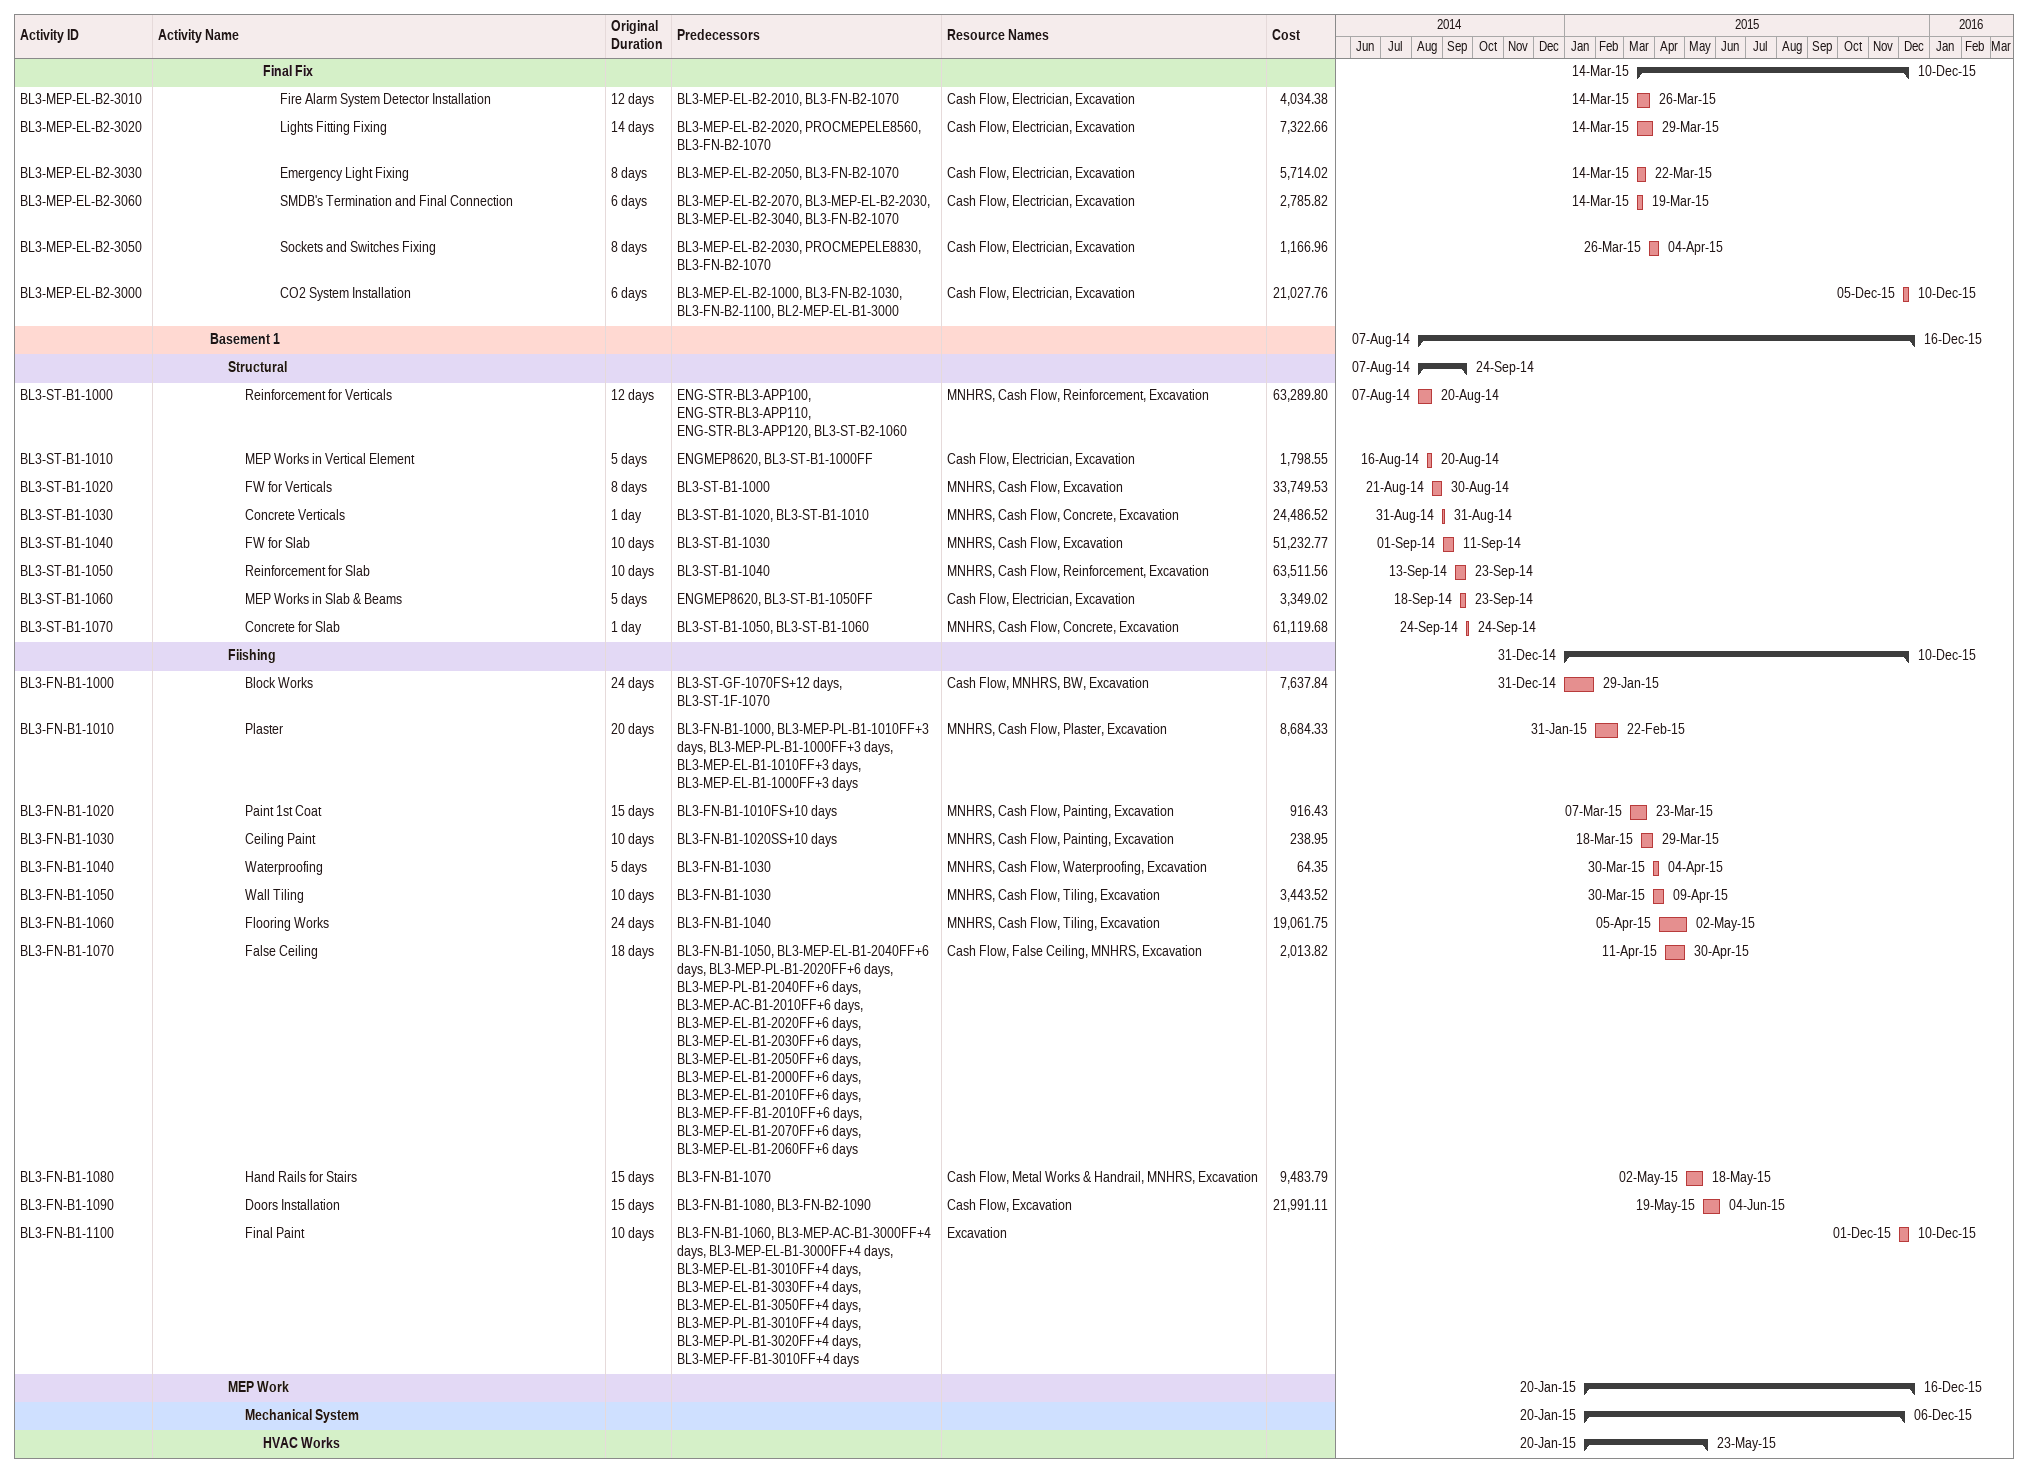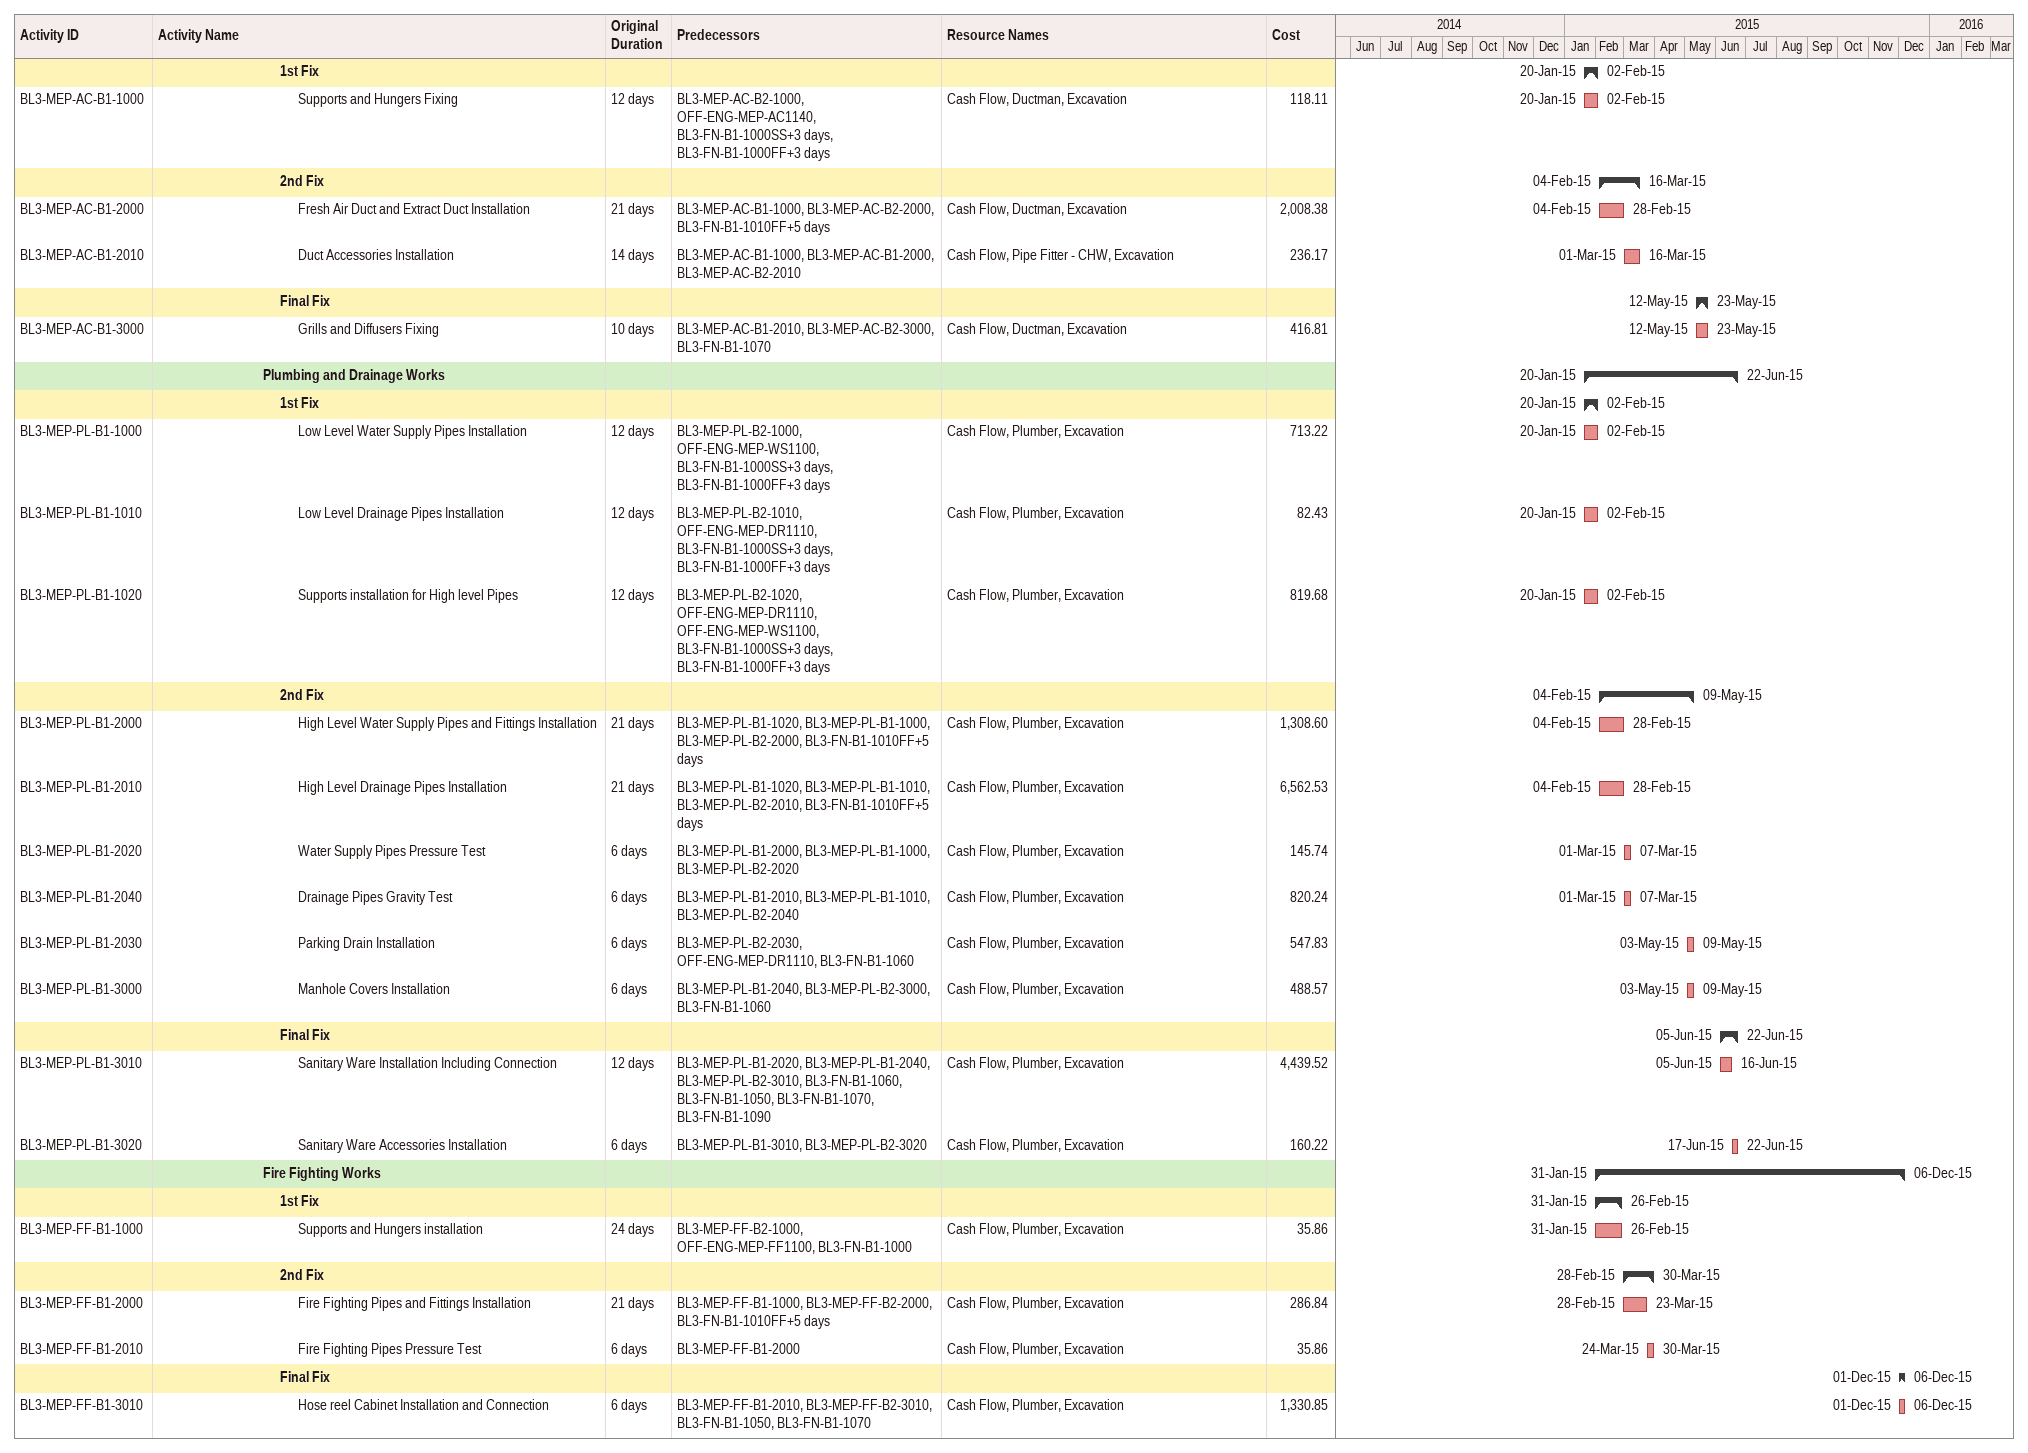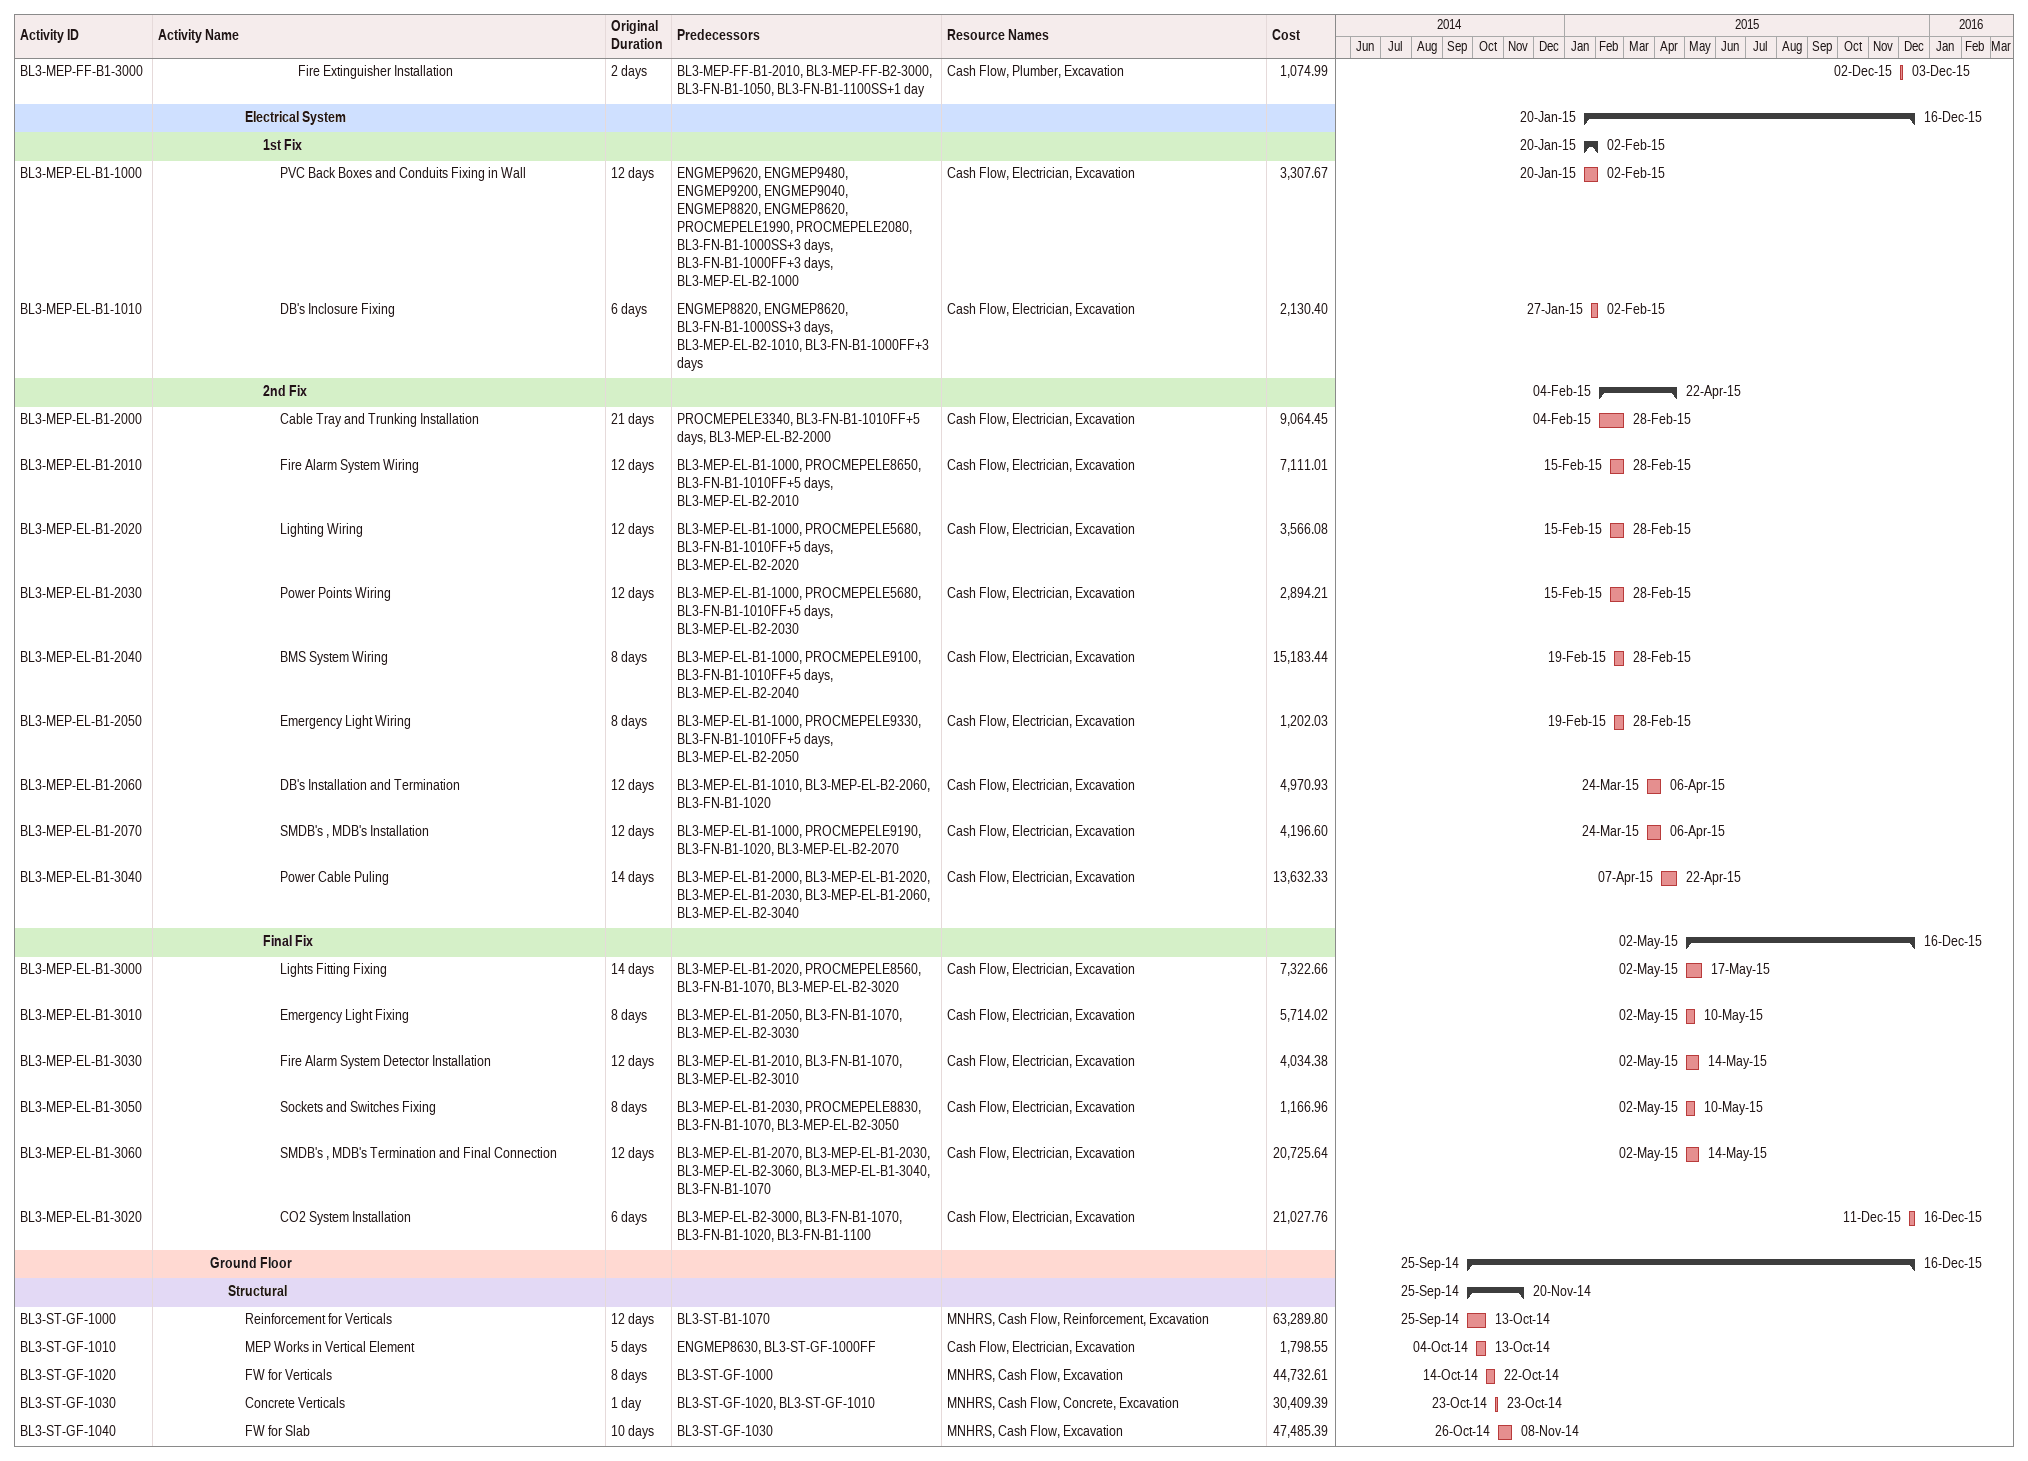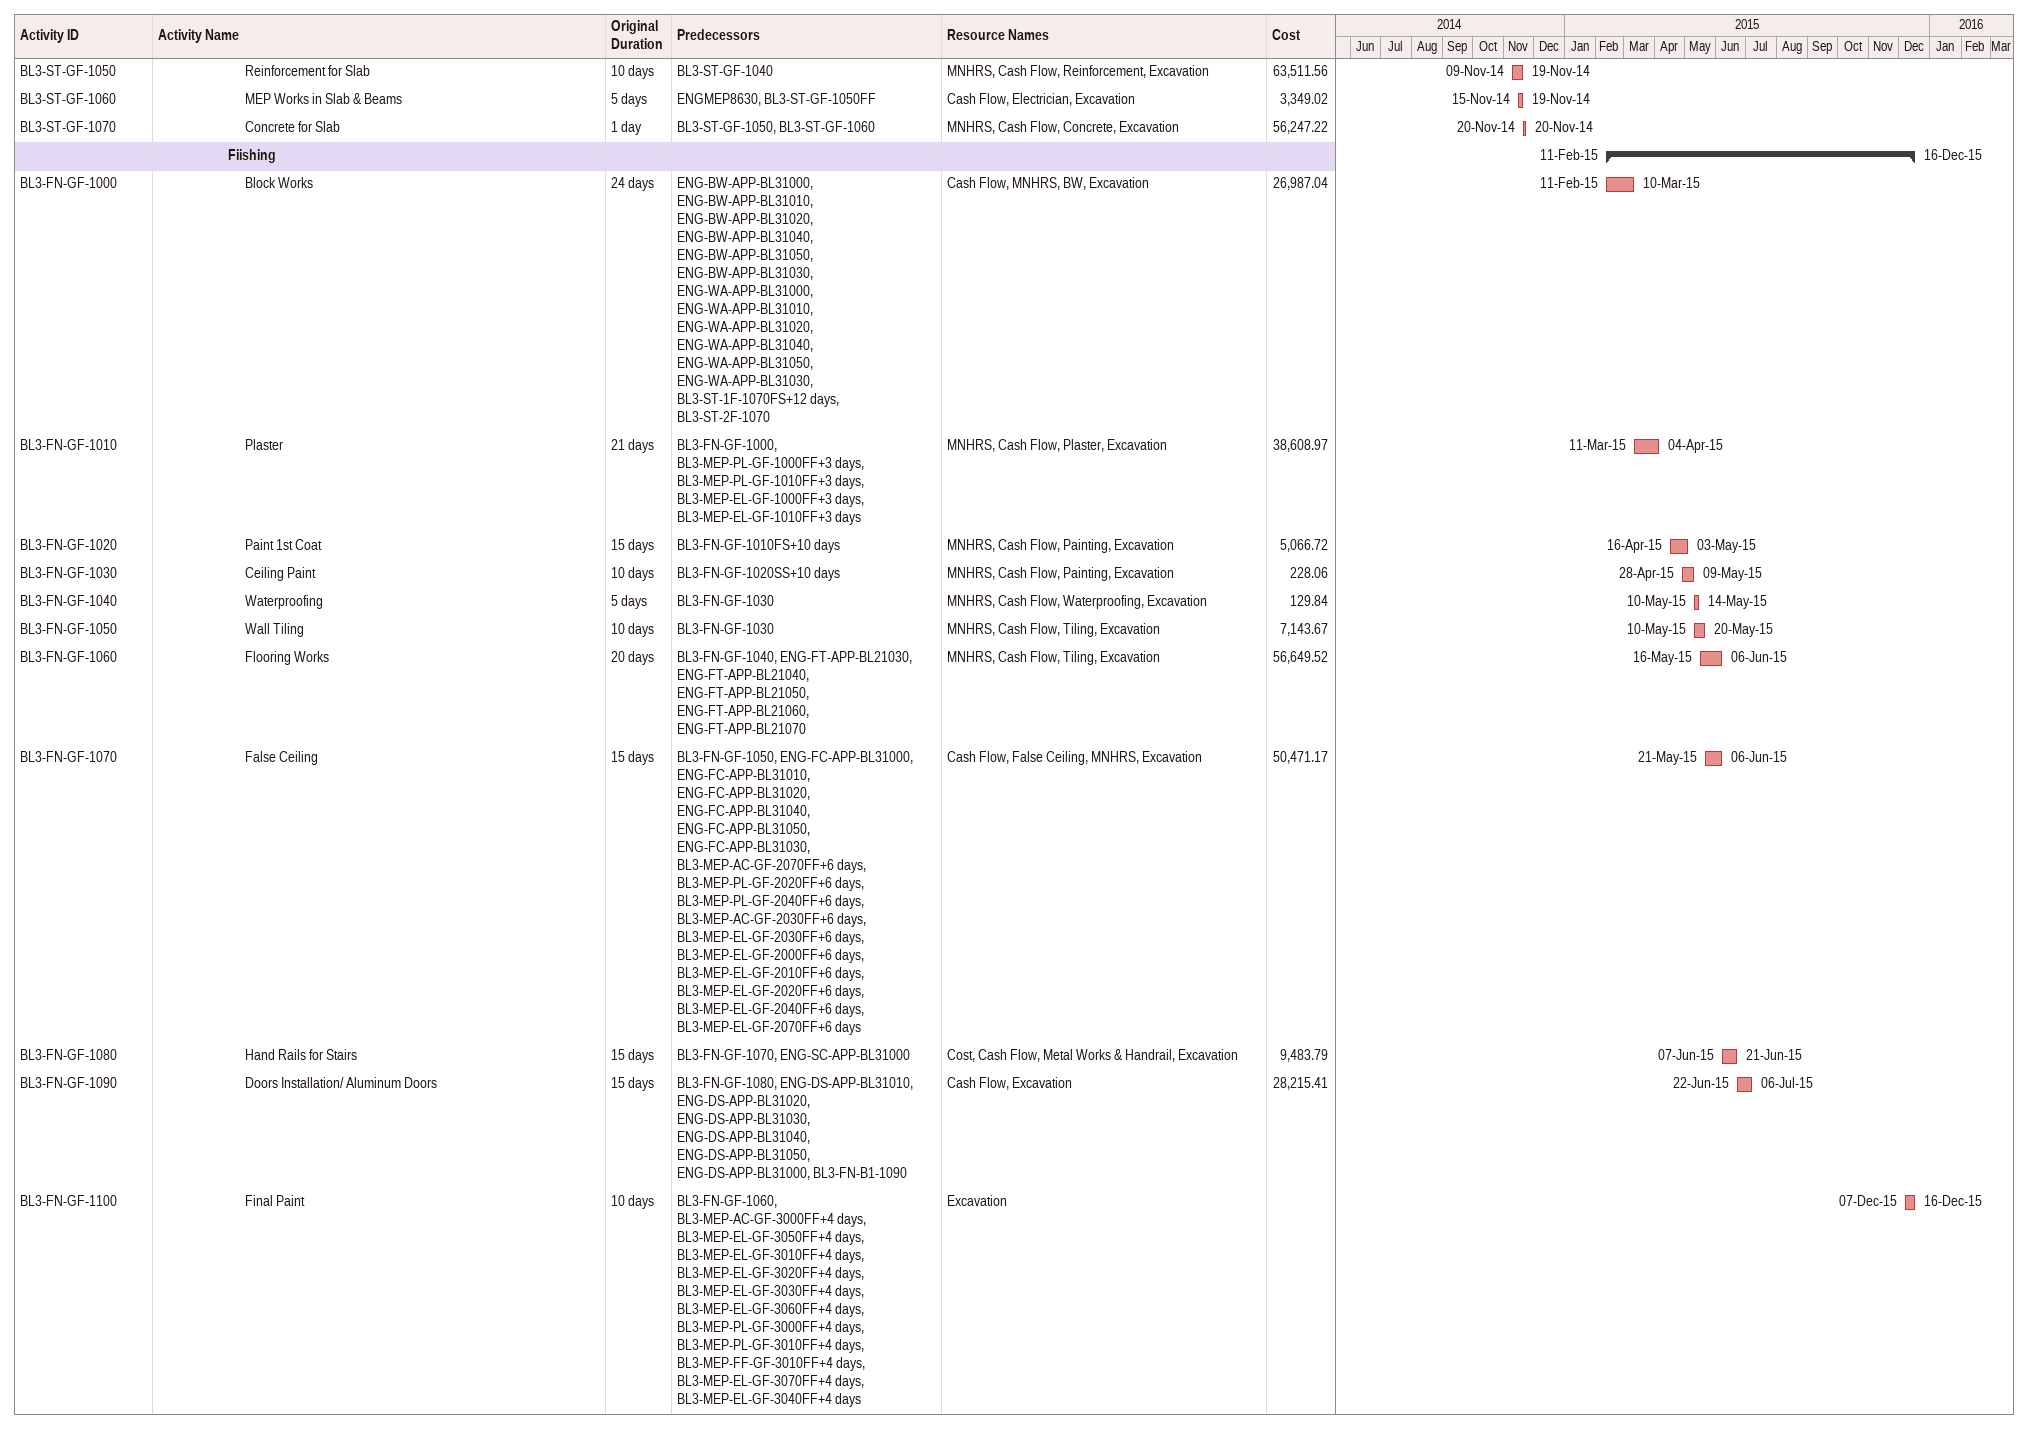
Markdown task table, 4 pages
| ID | Level | Task | Original duration | Start | Finish | Predecessors | Resources | Cost |
|---|---|---|---|---|---|---|---|---|
|  | 7 | **Final Fix** |  | 2015-03-14 | 2015-12-10 |  |  |  |
| BL3-MEP-EL-B2-3010 | 8 | Fire Alarm System Detector Installation | 12d | 2015-03-14 | 2015-03-26 | BL3-MEP-EL-B2-2010, BL3-FN-B2-1070 | Cash Flow, Electrician, Excavation | 4034.38 |
| BL3-MEP-EL-B2-3020 | 8 | Lights Fitting Fixing | 14d | 2015-03-14 | 2015-03-29 | BL3-MEP-EL-B2-2020, PROCMEPELE8560, BL3-FN-B2-1070 | Cash Flow, Electrician, Excavation | 7322.66 |
| BL3-MEP-EL-B2-3030 | 8 | Emergency Light Fixing | 8d | 2015-03-14 | 2015-03-22 | BL3-MEP-EL-B2-2050, BL3-FN-B2-1070 | Cash Flow, Electrician, Excavation | 5714.02 |
| BL3-MEP-EL-B2-3060 | 8 | SMDB's Termination and Final Connection | 6d | 2015-03-14 | 2015-03-19 | BL3-MEP-EL-B2-2070, BL3-MEP-EL-B2-2030, BL3-MEP-EL-B2-3040, BL3-FN-B2-1070 | Cash Flow, Electrician, Excavation | 2785.82 |
| BL3-MEP-EL-B2-3050 | 8 | Sockets and Switches Fixing | 8d | 2015-03-26 | 2015-04-04 | BL3-MEP-EL-B2-2030, PROCMEPELE8830, BL3-FN-B2-1070 | Cash Flow, Electrician, Excavation | 1166.96 |
| BL3-MEP-EL-B2-3000 | 8 | CO2 System Installation | 6d | 2015-12-05 | 2015-12-10 | BL3-MEP-EL-B2-1000, BL3-FN-B2-1030, BL3-FN-B2-1100, BL2-MEP-EL-B1-3000 | Cash Flow, Electrician, Excavation | 21027.76 |
|  | 4 | **Basement 1** |  | 2014-08-07 | 2015-12-16 |  |  |  |
|  | 5 | **Structural** |  | 2014-08-07 | 2014-09-24 |  |  |  |
| BL3-ST-B1-1000 | 6 | Reinforcement for Verticals | 12d | 2014-08-07 | 2014-08-20 | ENG-STR-BL3-APP100, ENG-STR-BL3-APP110, ENG-STR-BL3-APP120, BL3-ST-B2-1060 | MNHRS, Cash Flow, Reinforcement, Excavation | 63289.80 |
| BL3-ST-B1-1010 | 6 | MEP Works in Vertical Element | 5d | 2014-08-16 | 2014-08-20 | ENGMEP8620, BL3-ST-B1-1000FF | Cash Flow, Electrician, Excavation | 1798.55 |
| BL3-ST-B1-1020 | 6 | FW for Verticals | 8d | 2014-08-21 | 2014-08-30 | BL3-ST-B1-1000 | MNHRS, Cash Flow, Excavation | 33749.53 |
| BL3-ST-B1-1030 | 6 | Concrete Verticals | 1d | 2014-08-31 | 2014-08-31 | BL3-ST-B1-1020, BL3-ST-B1-1010 | MNHRS, Cash Flow, Concrete, Excavation | 24486.52 |
| BL3-ST-B1-1040 | 6 | FW for Slab | 10d | 2014-09-01 | 2014-09-11 | BL3-ST-B1-1030 | MNHRS, Cash Flow, Excavation | 51232.77 |
| BL3-ST-B1-1050 | 6 | Reinforcement for Slab | 10d | 2014-09-13 | 2014-09-23 | BL3-ST-B1-1040 | MNHRS, Cash Flow, Reinforcement, Excavation | 63511.56 |
| BL3-ST-B1-1060 | 6 | MEP Works in Slab & Beams | 5d | 2014-09-18 | 2014-09-23 | ENGMEP8620, BL3-ST-B1-1050FF | Cash Flow, Electrician, Excavation | 3349.02 |
| BL3-ST-B1-1070 | 6 | Concrete for Slab | 1d | 2014-09-24 | 2014-09-24 | BL3-ST-B1-1050, BL3-ST-B1-1060 | MNHRS, Cash Flow, Concrete, Excavation | 61119.68 |
|  | 5 | **Fiishing** |  | 2014-12-31 | 2015-12-10 |  |  |  |
| BL3-FN-B1-1000 | 6 | Block Works | 24d | 2014-12-31 | 2015-01-29 | BL3-ST-GF-1070FS+12d, BL3-ST-1F-1070 | Cash Flow, MNHRS, BW, Excavation | 7637.84 |
| BL3-FN-B1-1010 | 6 | Plaster | 20d | 2015-01-31 | 2015-02-22 | BL3-FN-B1-1000, BL3-MEP-PL-B1-1010FF+3d, BL3-MEP-PL-B1-1000FF+3d, BL3-MEP-EL-B1-1010FF+3d, BL3-MEP-EL-B1-1000FF+3d | MNHRS, Cash Flow, Plaster, Excavation | 8684.33 |
| BL3-FN-B1-1020 | 6 | Paint 1st Coat | 15d | 2015-03-07 | 2015-03-23 | BL3-FN-B1-1010FS+10d | MNHRS, Cash Flow, Painting, Excavation | 916.43 |
| BL3-FN-B1-1030 | 6 | Ceiling Paint | 10d | 2015-03-18 | 2015-03-29 | BL3-FN-B1-1020SS+10d | MNHRS, Cash Flow, Painting, Excavation | 238.95 |
| BL3-FN-B1-1040 | 6 | Waterproofing | 5d | 2015-03-30 | 2015-04-04 | BL3-FN-B1-1030 | MNHRS, Cash Flow, Waterproofing, Excavation | 64.35 |
| BL3-FN-B1-1050 | 6 | Wall Tiling | 10d | 2015-03-30 | 2015-04-09 | BL3-FN-B1-1030 | MNHRS, Cash Flow, Tiling, Excavation | 3443.52 |
| BL3-FN-B1-1060 | 6 | Flooring Works | 24d | 2015-04-05 | 2015-05-02 | BL3-FN-B1-1040 | MNHRS, Cash Flow, Tiling, Excavation | 19061.75 |
| BL3-FN-B1-1070 | 6 | False Ceiling | 18d | 2015-04-11 | 2015-04-30 | BL3-FN-B1-1050, BL3-MEP-EL-B1-2040FF+6d, BL3-MEP-PL-B1-2020FF+6d, BL3-MEP-PL-B1-2040FF+6d, BL3-MEP-AC-B1-2010FF+6d, BL3-MEP-EL-B1-2020FF+6d, BL3-MEP-EL-B1-2030FF+6d, BL3-MEP-EL-B1-2050FF+6d, BL3-MEP-EL-B1-2000FF+6d, BL3-MEP-EL-B1-2010FF+6d, BL3-MEP-FF-B1-2010FF+6d, BL3-MEP-EL-B1-2070FF+6d, BL3-MEP-EL-B1-2060FF+6d | Cash Flow, False Ceiling, MNHRS, Excavation | 2013.82 |
| BL3-FN-B1-1080 | 6 | Hand Rails for Stairs | 15d | 2015-05-02 | 2015-05-18 | BL3-FN-B1-1070 | Cash Flow, Metal Works & Handrail, MNHRS, Excavation | 9483.79 |
| BL3-FN-B1-1090 | 6 | Doors Installation | 15d | 2015-05-19 | 2015-06-04 | BL3-FN-B1-1080, BL3-FN-B2-1090 | Cash Flow, Excavation | 21991.11 |
| BL3-FN-B1-1100 | 6 | Final Paint | 10d | 2015-12-01 | 2015-12-10 | BL3-FN-B1-1060, BL3-MEP-AC-B1-3000FF+4d, BL3-MEP-EL-B1-3000FF+4d, BL3-MEP-EL-B1-3010FF+4d, BL3-MEP-EL-B1-3030FF+4d, BL3-MEP-EL-B1-3050FF+4d, BL3-MEP-PL-B1-3010FF+4d, BL3-MEP-PL-B1-3020FF+4d, BL3-MEP-FF-B1-3010FF+4d | Excavation |  |
|  | 5 | **MEP Work** |  | 2015-01-20 | 2015-12-16 |  |  |  |
|  | 6 | **Mechanical System** |  | 2015-01-20 | 2015-12-06 |  |  |  |
|  | 7 | **HVAC Works** |  | 2015-01-20 | 2015-05-23 |  |  |  |
|  | 8 | **1st Fix** |  | 2015-01-20 | 2015-02-02 |  |  |  |
| BL3-MEP-AC-B1-1000 | 9 | Supports and Hungers Fixing | 12d | 2015-01-20 | 2015-02-02 | BL3-MEP-AC-B2-1000, OFF-ENG-MEP-AC1140, BL3-FN-B1-1000SS+3d, BL3-FN-B1-1000FF+3d | Cash Flow, Ductman, Excavation | 118.11 |
|  | 8 | **2nd Fix** |  | 2015-02-04 | 2015-03-16 |  |  |  |
| BL3-MEP-AC-B1-2000 | 9 | Fresh Air Duct and Extract Duct Installation | 21d | 2015-02-04 | 2015-02-28 | BL3-MEP-AC-B1-1000, BL3-MEP-AC-B2-2000, BL3-FN-B1-1010FF+5d | Cash Flow, Ductman, Excavation | 2008.38 |
| BL3-MEP-AC-B1-2010 | 9 | Duct Accessories Installation | 14d | 2015-03-01 | 2015-03-16 | BL3-MEP-AC-B1-1000, BL3-MEP-AC-B1-2000, BL3-MEP-AC-B2-2010 | Cash Flow, Pipe Fitter - CHW, Excavation | 236.17 |
|  | 8 | **Final Fix** |  | 2015-05-12 | 2015-05-23 |  |  |  |
| BL3-MEP-AC-B1-3000 | 9 | Grills and Diffusers Fixing | 10d | 2015-05-12 | 2015-05-23 | BL3-MEP-AC-B1-2010, BL3-MEP-AC-B2-3000, BL3-FN-B1-1070 | Cash Flow, Ductman, Excavation | 416.81 |
|  | 7 | **Plumbing and Drainage Works** |  | 2015-01-20 | 2015-06-22 |  |  |  |
|  | 8 | **1st Fix** |  | 2015-01-20 | 2015-02-02 |  |  |  |
| BL3-MEP-PL-B1-1000 | 9 | Low Level Water Supply Pipes Installation | 12d | 2015-01-20 | 2015-02-02 | BL3-MEP-PL-B2-1000, OFF-ENG-MEP-WS1100, BL3-FN-B1-1000SS+3d, BL3-FN-B1-1000FF+3d | Cash Flow, Plumber, Excavation | 713.22 |
| BL3-MEP-PL-B1-1010 | 9 | Low Level Drainage Pipes Installation | 12d | 2015-01-20 | 2015-02-02 | BL3-MEP-PL-B2-1010, OFF-ENG-MEP-DR1110, BL3-FN-B1-1000SS+3d, BL3-FN-B1-1000FF+3d | Cash Flow, Plumber, Excavation | 82.43 |
| BL3-MEP-PL-B1-1020 | 9 | Supports installation for High level Pipes | 12d | 2015-01-20 | 2015-02-02 | BL3-MEP-PL-B2-1020, OFF-ENG-MEP-DR1110, OFF-ENG-MEP-WS1100, BL3-FN-B1-1000SS+3d, BL3-FN-B1-1000FF+3d | Cash Flow, Plumber, Excavation | 819.68 |
|  | 8 | **2nd Fix** |  | 2015-02-04 | 2015-05-09 |  |  |  |
| BL3-MEP-PL-B1-2000 | 9 | High Level Water Supply Pipes and Fittings Installation | 21d | 2015-02-04 | 2015-02-28 | BL3-MEP-PL-B1-1020, BL3-MEP-PL-B1-1000, BL3-MEP-PL-B2-2000, BL3-FN-B1-1010FF+5d | Cash Flow, Plumber, Excavation | 1308.60 |
| BL3-MEP-PL-B1-2010 | 9 | High Level Drainage Pipes Installation | 21d | 2015-02-04 | 2015-02-28 | BL3-MEP-PL-B1-1020, BL3-MEP-PL-B1-1010, BL3-MEP-PL-B2-2010, BL3-FN-B1-1010FF+5d | Cash Flow, Plumber, Excavation | 6562.53 |
| BL3-MEP-PL-B1-2020 | 9 | Water Supply Pipes Pressure Test | 6d | 2015-03-01 | 2015-03-07 | BL3-MEP-PL-B1-2000, BL3-MEP-PL-B1-1000, BL3-MEP-PL-B2-2020 | Cash Flow, Plumber, Excavation | 145.74 |
| BL3-MEP-PL-B1-2040 | 9 | Drainage Pipes Gravity Test | 6d | 2015-03-01 | 2015-03-07 | BL3-MEP-PL-B1-2010, BL3-MEP-PL-B1-1010, BL3-MEP-PL-B2-2040 | Cash Flow, Plumber, Excavation | 820.24 |
| BL3-MEP-PL-B1-2030 | 9 | Parking Drain Installation | 6d | 2015-05-03 | 2015-05-09 | BL3-MEP-PL-B2-2030, OFF-ENG-MEP-DR1110, BL3-FN-B1-1060 | Cash Flow, Plumber, Excavation | 547.83 |
| BL3-MEP-PL-B1-3000 | 9 | Manhole Covers Installation | 6d | 2015-05-03 | 2015-05-09 | BL3-MEP-PL-B1-2040, BL3-MEP-PL-B2-3000, BL3-FN-B1-1060 | Cash Flow, Plumber, Excavation | 488.57 |
|  | 8 | **Final Fix** |  | 2015-06-05 | 2015-06-22 |  |  |  |
| BL3-MEP-PL-B1-3010 | 9 | Sanitary Ware Installation Including Connection | 12d | 2015-06-05 | 2015-06-16 | BL3-MEP-PL-B1-2020, BL3-MEP-PL-B1-2040, BL3-MEP-PL-B2-3010, BL3-FN-B1-1060, BL3-FN-B1-1050, BL3-FN-B1-1070, BL3-FN-B1-1090 | Cash Flow, Plumber, Excavation | 4439.52 |
| BL3-MEP-PL-B1-3020 | 9 | Sanitary Ware Accessories Installation | 6d | 2015-06-17 | 2015-06-22 | BL3-MEP-PL-B1-3010, BL3-MEP-PL-B2-3020 | Cash Flow, Plumber, Excavation | 160.22 |
|  | 7 | **Fire Fighting Works** |  | 2015-01-31 | 2015-12-06 |  |  |  |
|  | 8 | **1st Fix** |  | 2015-01-31 | 2015-02-26 |  |  |  |
| BL3-MEP-FF-B1-1000 | 9 | Supports and Hungers installation | 24d | 2015-01-31 | 2015-02-26 | BL3-MEP-FF-B2-1000, OFF-ENG-MEP-FF1100, BL3-FN-B1-1000 | Cash Flow, Plumber, Excavation | 35.86 |
|  | 8 | **2nd Fix** |  | 2015-02-28 | 2015-03-30 |  |  |  |
| BL3-MEP-FF-B1-2000 | 9 | Fire Fighting Pipes and Fittings Installation | 21d | 2015-02-28 | 2015-03-23 | BL3-MEP-FF-B1-1000, BL3-MEP-FF-B2-2000, BL3-FN-B1-1010FF+5d | Cash Flow, Plumber, Excavation | 286.84 |
| BL3-MEP-FF-B1-2010 | 9 | Fire Fighting Pipes Pressure Test | 6d | 2015-03-24 | 2015-03-30 | BL3-MEP-FF-B1-2000 | Cash Flow, Plumber, Excavation | 35.86 |
|  | 8 | **Final Fix** |  | 2015-12-01 | 2015-12-06 |  |  |  |
| BL3-MEP-FF-B1-3010 | 9 | Hose reel Cabinet Installation and Connection | 6d | 2015-12-01 | 2015-12-06 | BL3-MEP-FF-B1-2010, BL3-MEP-FF-B2-3010, BL3-FN-B1-1050, BL3-FN-B1-1070 | Cash Flow, Plumber, Excavation | 1330.85 |
| BL3-MEP-FF-B1-3000 | 9 | Fire Extinguisher Installation | 2d | 2015-12-02 | 2015-12-03 | BL3-MEP-FF-B1-2010, BL3-MEP-FF-B2-3000, BL3-FN-B1-1050, BL3-FN-B1-1100SS+1d | Cash Flow, Plumber, Excavation | 1074.99 |
|  | 6 | **Electrical System** |  | 2015-01-20 | 2015-12-16 |  |  |  |
|  | 7 | **1st Fix** |  | 2015-01-20 | 2015-02-02 |  |  |  |
| BL3-MEP-EL-B1-1000 | 8 | PVC Back Boxes and Conduits Fixing in Wall | 12d | 2015-01-20 | 2015-02-02 | ENGMEP9620, ENGMEP9480, ENGMEP9200, ENGMEP9040, ENGMEP8820, ENGMEP8620, PROCMEPELE1990, PROCMEPELE2080, BL3-FN-B1-1000SS+3d, BL3-FN-B1-1000FF+3d, BL3-MEP-EL-B2-1000 | Cash Flow, Electrician, Excavation | 3307.67 |
| BL3-MEP-EL-B1-1010 | 8 | DB's Inclosure Fixing | 6d | 2015-01-27 | 2015-02-02 | ENGMEP8820, ENGMEP8620, BL3-FN-B1-1000SS+3d, BL3-MEP-EL-B2-1010, BL3-FN-B1-1000FF+3d | Cash Flow, Electrician, Excavation | 2130.40 |
|  | 7 | **2nd Fix** |  | 2015-02-04 | 2015-04-22 |  |  |  |
| BL3-MEP-EL-B1-2000 | 8 | Cable Tray and Trunking Installation | 21d | 2015-02-04 | 2015-02-28 | PROCMEPELE3340, BL3-FN-B1-1010FF+5d, BL3-MEP-EL-B2-2000 | Cash Flow, Electrician, Excavation | 9064.45 |
| BL3-MEP-EL-B1-2010 | 8 | Fire Alarm System Wiring | 12d | 2015-02-15 | 2015-02-28 | BL3-MEP-EL-B1-1000, PROCMEPELE8650, BL3-FN-B1-1010FF+5d, BL3-MEP-EL-B2-2010 | Cash Flow, Electrician, Excavation | 7111.01 |
| BL3-MEP-EL-B1-2020 | 8 | Lighting Wiring | 12d | 2015-02-15 | 2015-02-28 | BL3-MEP-EL-B1-1000, PROCMEPELE5680, BL3-FN-B1-1010FF+5d, BL3-MEP-EL-B2-2020 | Cash Flow, Electrician, Excavation | 3566.08 |
| BL3-MEP-EL-B1-2030 | 8 | Power Points Wiring | 12d | 2015-02-15 | 2015-02-28 | BL3-MEP-EL-B1-1000, PROCMEPELE5680, BL3-FN-B1-1010FF+5d, BL3-MEP-EL-B2-2030 | Cash Flow, Electrician, Excavation | 2894.21 |
| BL3-MEP-EL-B1-2040 | 8 | BMS System Wiring | 8d | 2015-02-19 | 2015-02-28 | BL3-MEP-EL-B1-1000, PROCMEPELE9100, BL3-FN-B1-1010FF+5d, BL3-MEP-EL-B2-2040 | Cash Flow, Electrician, Excavation | 15183.44 |
| BL3-MEP-EL-B1-2050 | 8 | Emergency Light Wiring | 8d | 2015-02-19 | 2015-02-28 | BL3-MEP-EL-B1-1000, PROCMEPELE9330, BL3-FN-B1-1010FF+5d, BL3-MEP-EL-B2-2050 | Cash Flow, Electrician, Excavation | 1202.03 |
| BL3-MEP-EL-B1-2060 | 8 | DB's Installation and Termination | 12d | 2015-03-24 | 2015-04-06 | BL3-MEP-EL-B1-1010, BL3-MEP-EL-B2-2060, BL3-FN-B1-1020 | Cash Flow, Electrician, Excavation | 4970.93 |
| BL3-MEP-EL-B1-2070 | 8 | SMDB's , MDB's Installation | 12d | 2015-03-24 | 2015-04-06 | BL3-MEP-EL-B1-1000, PROCMEPELE9190, BL3-FN-B1-1020, BL3-MEP-EL-B2-2070 | Cash Flow, Electrician, Excavation | 4196.60 |
| BL3-MEP-EL-B1-3040 | 8 | Power Cable Puling | 14d | 2015-04-07 | 2015-04-22 | BL3-MEP-EL-B1-2000, BL3-MEP-EL-B1-2020, BL3-MEP-EL-B1-2030, BL3-MEP-EL-B1-2060, BL3-MEP-EL-B2-3040 | Cash Flow, Electrician, Excavation | 13632.33 |
|  | 7 | **Final Fix** |  | 2015-05-02 | 2015-12-16 |  |  |  |
| BL3-MEP-EL-B1-3000 | 8 | Lights Fitting Fixing | 14d | 2015-05-02 | 2015-05-17 | BL3-MEP-EL-B1-2020, PROCMEPELE8560, BL3-FN-B1-1070, BL3-MEP-EL-B2-3020 | Cash Flow, Electrician, Excavation | 7322.66 |
| BL3-MEP-EL-B1-3010 | 8 | Emergency Light Fixing | 8d | 2015-05-02 | 2015-05-10 | BL3-MEP-EL-B1-2050, BL3-FN-B1-1070, BL3-MEP-EL-B2-3030 | Cash Flow, Electrician, Excavation | 5714.02 |
| BL3-MEP-EL-B1-3030 | 8 | Fire Alarm System Detector Installation | 12d | 2015-05-02 | 2015-05-14 | BL3-MEP-EL-B1-2010, BL3-FN-B1-1070, BL3-MEP-EL-B2-3010 | Cash Flow, Electrician, Excavation | 4034.38 |
| BL3-MEP-EL-B1-3050 | 8 | Sockets and Switches Fixing | 8d | 2015-05-02 | 2015-05-10 | BL3-MEP-EL-B1-2030, PROCMEPELE8830, BL3-FN-B1-1070, BL3-MEP-EL-B2-3050 | Cash Flow, Electrician, Excavation | 1166.96 |
| BL3-MEP-EL-B1-3060 | 8 | SMDB's , MDB's Termination and Final Connection | 12d | 2015-05-02 | 2015-05-14 | BL3-MEP-EL-B1-2070, BL3-MEP-EL-B1-2030, BL3-MEP-EL-B2-3060, BL3-MEP-EL-B1-3040, BL3-FN-B1-1070 | Cash Flow, Electrician, Excavation | 20725.64 |
| BL3-MEP-EL-B1-3020 | 8 | CO2 System Installation | 6d | 2015-12-11 | 2015-12-16 | BL3-MEP-EL-B2-3000, BL3-FN-B1-1070, BL3-FN-B1-1020, BL3-FN-B1-1100 | Cash Flow, Electrician, Excavation | 21027.76 |
|  | 4 | **Ground Floor** |  | 2014-09-25 | 2015-12-16 |  |  |  |
|  | 5 | **Structural** |  | 2014-09-25 | 2014-11-20 |  |  |  |
| BL3-ST-GF-1000 | 6 | Reinforcement for Verticals | 12d | 2014-09-25 | 2014-10-13 | BL3-ST-B1-1070 | MNHRS, Cash Flow, Reinforcement, Excavation | 63289.80 |
| BL3-ST-GF-1010 | 6 | MEP Works in Vertical Element | 5d | 2014-10-04 | 2014-10-13 | ENGMEP8630, BL3-ST-GF-1000FF | Cash Flow, Electrician, Excavation | 1798.55 |
| BL3-ST-GF-1020 | 6 | FW for Verticals | 8d | 2014-10-14 | 2014-10-22 | BL3-ST-GF-1000 | MNHRS, Cash Flow, Excavation | 44732.61 |
| BL3-ST-GF-1030 | 6 | Concrete Verticals | 1d | 2014-10-23 | 2014-10-23 | BL3-ST-GF-1020, BL3-ST-GF-1010 | MNHRS, Cash Flow, Concrete, Excavation | 30409.39 |
| BL3-ST-GF-1040 | 6 | FW for Slab | 10d | 2014-10-26 | 2014-11-08 | BL3-ST-GF-1030 | MNHRS, Cash Flow, Excavation | 47485.39 |
| BL3-ST-GF-1050 | 6 | Reinforcement for Slab | 10d | 2014-11-09 | 2014-11-19 | BL3-ST-GF-1040 | MNHRS, Cash Flow, Reinforcement, Excavation | 63511.56 |
| BL3-ST-GF-1060 | 6 | MEP Works in Slab & Beams | 5d | 2014-11-15 | 2014-11-19 | ENGMEP8630, BL3-ST-GF-1050FF | Cash Flow, Electrician, Excavation | 3349.02 |
| BL3-ST-GF-1070 | 6 | Concrete for Slab | 1d | 2014-11-20 | 2014-11-20 | BL3-ST-GF-1050, BL3-ST-GF-1060 | MNHRS, Cash Flow, Concrete, Excavation | 56247.22 |
|  | 5 | **Fiishing** |  | 2015-02-11 | 2015-12-16 |  |  |  |
| BL3-FN-GF-1000 | 6 | Block Works | 24d | 2015-02-11 | 2015-03-10 | ENG-BW-APP-BL31000, ENG-BW-APP-BL31010, ENG-BW-APP-BL31020, ENG-BW-APP-BL31040, ENG-BW-APP-BL31050, ENG-BW-APP-BL31030, ENG-WA-APP-BL31000, ENG-WA-APP-BL31010, ENG-WA-APP-BL31020, ENG-WA-APP-BL31040, ENG-WA-APP-BL31050, ENG-WA-APP-BL31030, BL3-ST-1F-1070FS+12d, BL3-ST-2F-1070 | Cash Flow, MNHRS, BW, Excavation | 26987.04 |
| BL3-FN-GF-1010 | 6 | Plaster | 21d | 2015-03-11 | 2015-04-04 | BL3-FN-GF-1000, BL3-MEP-PL-GF-1000FF+3d, BL3-MEP-PL-GF-1010FF+3d, BL3-MEP-EL-GF-1000FF+3d, BL3-MEP-EL-GF-1010FF+3d | MNHRS, Cash Flow, Plaster, Excavation | 38608.97 |
| BL3-FN-GF-1020 | 6 | Paint 1st Coat | 15d | 2015-04-16 | 2015-05-03 | BL3-FN-GF-1010FS+10d | MNHRS, Cash Flow, Painting, Excavation | 5066.72 |
| BL3-FN-GF-1030 | 6 | Ceiling Paint | 10d | 2015-04-28 | 2015-05-09 | BL3-FN-GF-1020SS+10d | MNHRS, Cash Flow, Painting, Excavation | 228.06 |
| BL3-FN-GF-1040 | 6 | Waterproofing | 5d | 2015-05-10 | 2015-05-14 | BL3-FN-GF-1030 | MNHRS, Cash Flow, Waterproofing, Excavation | 129.84 |
| BL3-FN-GF-1050 | 6 | Wall Tiling | 10d | 2015-05-10 | 2015-05-20 | BL3-FN-GF-1030 | MNHRS, Cash Flow, Tiling, Excavation | 7143.67 |
| BL3-FN-GF-1060 | 6 | Flooring Works | 20d | 2015-05-16 | 2015-06-06 | BL3-FN-GF-1040, ENG-FT-APP-BL21030, ENG-FT-APP-BL21040, ENG-FT-APP-BL21050, ENG-FT-APP-BL21060, ENG-FT-APP-BL21070 | MNHRS, Cash Flow, Tiling, Excavation | 56649.52 |
| BL3-FN-GF-1070 | 6 | False Ceiling | 15d | 2015-05-21 | 2015-06-06 | BL3-FN-GF-1050, ENG-FC-APP-BL31000, ENG-FC-APP-BL31010, ENG-FC-APP-BL31020, ENG-FC-APP-BL31040, ENG-FC-APP-BL31050, ENG-FC-APP-BL31030, BL3-MEP-AC-GF-2070FF+6d, BL3-MEP-PL-GF-2020FF+6d, BL3-MEP-PL-GF-2040FF+6d, BL3-MEP-AC-GF-2030FF+6d, BL3-MEP-EL-GF-2030FF+6d, BL3-MEP-EL-GF-2000FF+6d, BL3-MEP-EL-GF-2010FF+6d, BL3-MEP-EL-GF-2020FF+6d, BL3-MEP-EL-GF-2040FF+6d, BL3-MEP-EL-GF-2070FF+6d | Cash Flow, False Ceiling, MNHRS, Excavation | 50471.17 |
| BL3-FN-GF-1080 | 6 | Hand Rails for Stairs | 15d | 2015-06-07 | 2015-06-21 | BL3-FN-GF-1070, ENG-SC-APP-BL31000 | Cost, Cash Flow, Metal Works & Handrail, Excavation | 9483.79 |
| BL3-FN-GF-1090 | 6 | Doors Installation/ Aluminum Doors | 15d | 2015-06-22 | 2015-07-06 | BL3-FN-GF-1080, ENG-DS-APP-BL31010, ENG-DS-APP-BL31020, ENG-DS-APP-BL31030, ENG-DS-APP-BL31040, ENG-DS-APP-BL31050, ENG-DS-APP-BL31000, BL3-FN-B1-1090 | Cash Flow, Excavation | 28215.41 |
| BL3-FN-GF-1100 | 6 | Final Paint | 10d | 2015-12-07 | 2015-12-16 | BL3-FN-GF-1060, BL3-MEP-AC-GF-3000FF+4d, BL3-MEP-EL-GF-3050FF+4d, BL3-MEP-EL-GF-3010FF+4d, BL3-MEP-EL-GF-3020FF+4d, BL3-MEP-EL-GF-3030FF+4d, BL3-MEP-EL-GF-3060FF+4d, BL3-MEP-PL-GF-3000FF+4d, BL3-MEP-PL-GF-3010FF+4d, BL3-MEP-FF-GF-3010FF+4d, BL3-MEP-EL-GF-3070FF+4d, BL3-MEP-EL-GF-3040FF+4d | Excavation |  |
